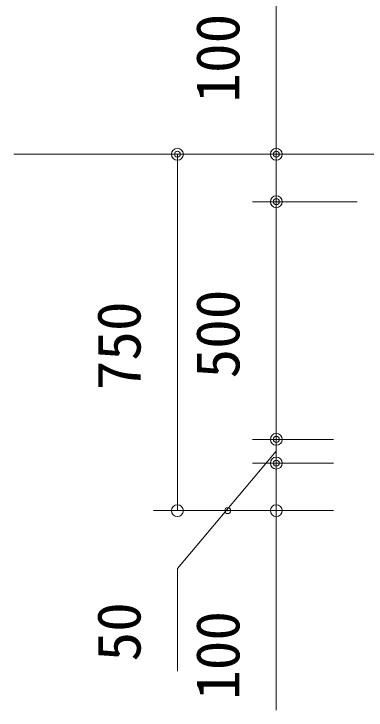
# Model space of a CAD drawing. Units: millimetres, scale not verified. Extents: x 0 to 420, y 0 to 297.
# Drawn here: x 67.29 to 82.1, y 64.44 to 93.73 of the extents above; entities that cross this region are included whole.
import ezdxf
from ezdxf.enums import TextEntityAlignment as Align

# ---------------------------------------------------------------- set-up
doc = ezdxf.new("R2010")
doc.units = ezdxf.units.MM
doc.header["$LTSCALE"] = 0.5
doc.header["$PDMODE"] = 32
doc.header["$PDSIZE"] = 0.25
doc.layers.add('LY_5', color=2, linetype='Continuous', lineweight=18)
doc.layers.add('LY_6', color=7, linetype='Continuous', lineweight=0)
doc.styles.add('ＭＳ ゴシック', font='')
doc.styles.get('ＭＳ ゴシック').set_extended_font_data('MS Gothic')

# ---------------------------------------------------------------- blocks, each defined once
blk = doc.blocks.new('-016-_DOTBLANK')
at = {"color": 7, "linetype": 'Continuous', "lineweight": 0}
blk.add_line((-0.5, 0), (-1, 0), dxfattribs=at)
blk.add_circle((0, 0), 0.5, dxfattribs=at)

msp = doc.modelspace()

# ---------------------------------------------------------------- linework, layer by layer
at = {"layer": 'LY_5', "color": 7, "lineweight": 0}
msp.add_line((67.2892, 87.8305), (116.1657, 87.8305), dxfattribs=at)
at = {"layer": 'LY_6'}
for p, q in [((78.3214, 87.8305), (78.3214, 95.2846)), ((78.3214, 87.8305), (78.3214, 90.8305)), ((81.7214, 87.8305), (73.1634, 87.8305)), ((74.1634, 72.8304), (74.1634, 87.8305)), ((81.7214, 87.8305), (77.3214, 87.8305)), ((78.3214, 85.8304), (78.3214, 87.8305)), ((81.7214, 85.8304), (77.3214, 85.8304)), ((81.7214, 85.8304), (77.3214, 85.8304)), ((78.3214, 85.8304), (78.3214, 82.8304)), ((78.3214, 75.8304), (78.3214, 85.8304)), ((78.3214, 75.8304), (78.3214, 78.8304)), ((78.3214, 74.8304), (78.3214, 77.8304)), ((78.3214, 75.8304), (78.3214, 77.2352)), ((80.7214, 75.8304), (77.3214, 75.8304)), ((80.7214, 75.8304), (77.3214, 75.8304)), ((78.3214, 74.8304), (78.3214, 75.8304)), ((78.3214, 75.3304), (74.1634, 70.4014)), ((80.7214, 74.8304), (77.3214, 74.8304)), ((80.7214, 74.8304), (77.3214, 74.8304)), ((78.3214, 72.8304), (78.3214, 74.8304)), ((78.3214, 74.8304), (78.3214, 71.8304)), ((80.7214, 72.8304), (73.1634, 72.8304)), ((78.2808, 72.8304), (79.3214, 72.8304)), ((78.3214, 64.439), (78.3214, 72.8304)), ((78.3214, 72.8304), (78.3214, 69.8304)), ((74.1634, 70.4014), (74.1634, 66.0776))]:
    msp.add_line(p, q, dxfattribs=at)
for p in [(74.1634, 87.8305), (78.3214, 87.8305), (78.3214, 85.8304), (78.3214, 75.8304), (78.3214, 74.8304), (76.2808, 72.8304)]:
    msp.add_point(p, dxfattribs=at)

# ---------------------------------------------------------------- block references
at = {"layer": 'LY_6', "xscale": 0.5, "yscale": 0.5}
for p, rotation in [((78.3214, 87.8305), 270), ((74.1634, 87.8305), 90), ((78.3214, 85.8304), 90), ((78.3214, 85.8304), 90), ((78.3214, 75.8304), 270), ((78.3214, 75.8304), 270), ((78.3214, 74.8304), 270), ((78.3214, 74.8304), 90), ((74.1634, 72.8304), 270), ((78.3214, 72.8304), 90)]:
    msp.add_blockref('-016-_DOTBLANK', p, dxfattribs=dict(at, rotation=rotation))

# ---------------------------------------------------------------- texts
at = {"layer": 'LY_6', "style": 'ＭＳ ゴシック'}
for s, p in [('100', (77.3214, 89.9999)), ('500', (77.3214, 78.3935)), ('750', (73.1634, 77.8935)), ('50', (73.1634, 66.485)), ('100', (77.3214, 64.8687))]:
    msp.add_text(s, height=1.833, rotation=90, dxfattribs=at).set_placement(p, align=Align.BOTTOM_LEFT)

doc.saveas('drawing.dxf')
